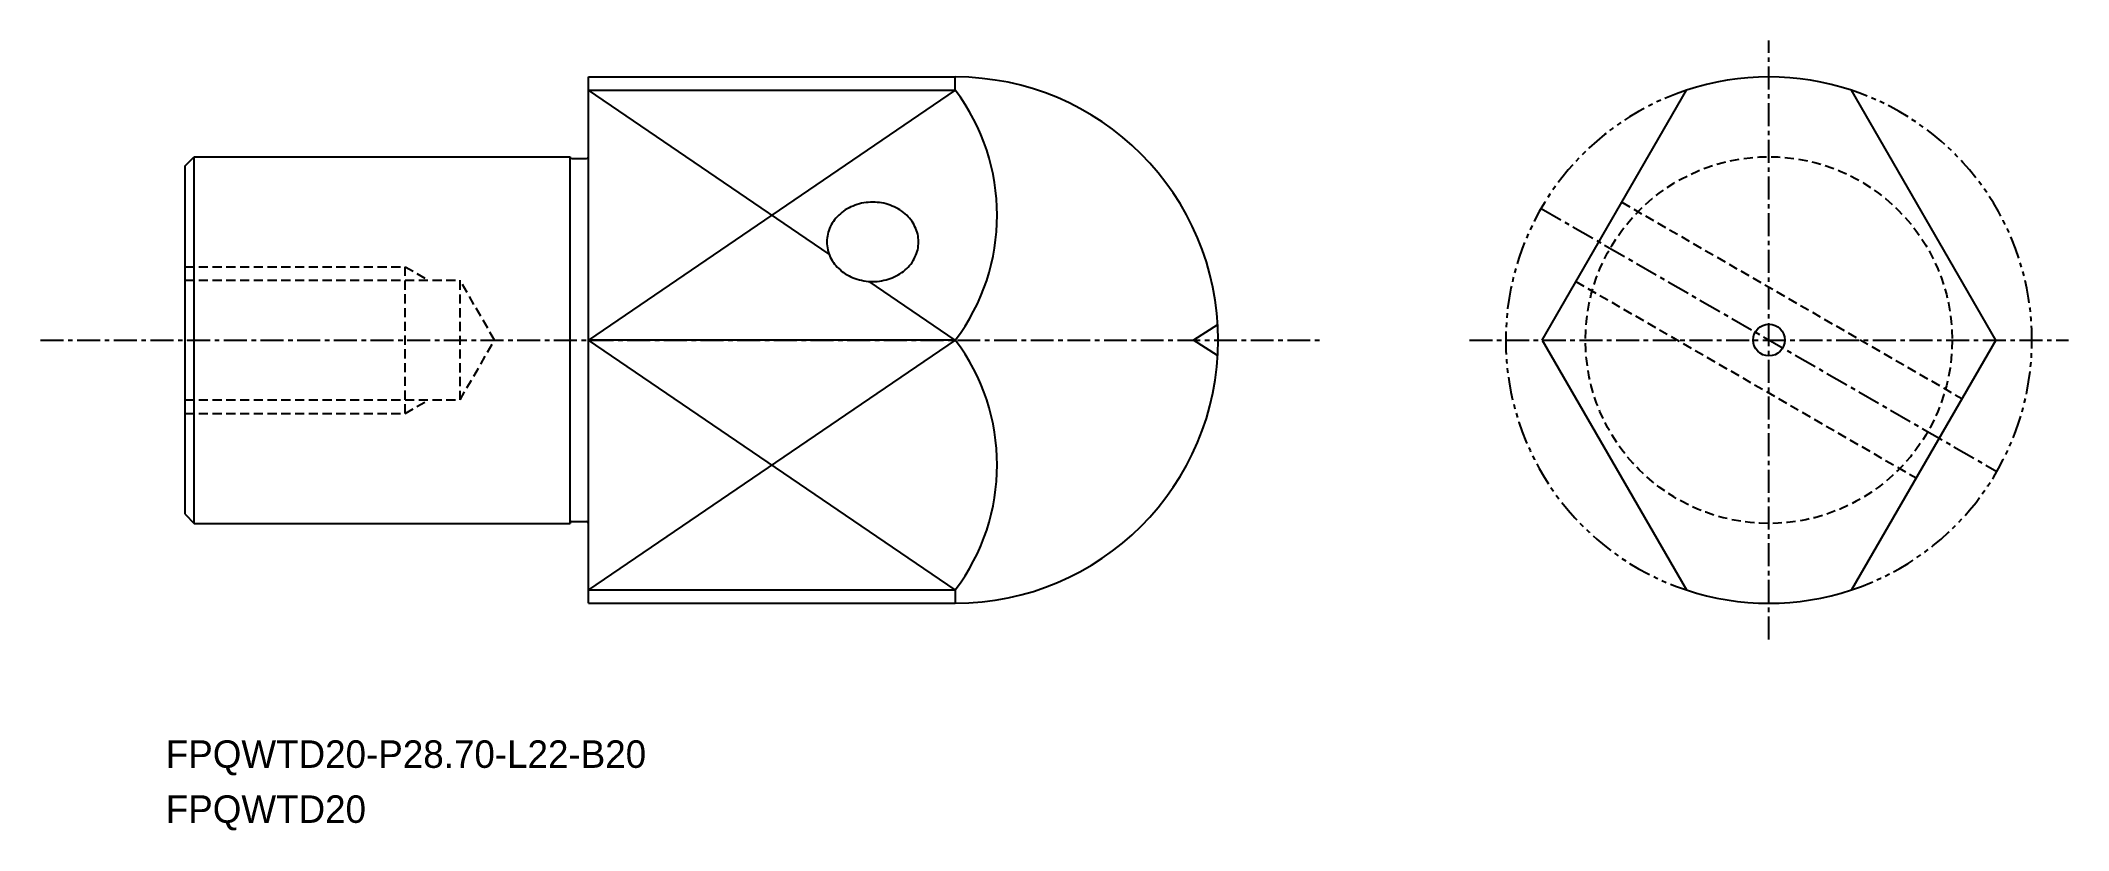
# Model space of a CAD drawing. Extents: x -1895 to -1785, y -761 to -718.
import ezdxf

# ---------------------------------------------------------------- set-up
doc = ezdxf.new("R2010")
doc.units = 0
for name, pattern in [('CENTER', [2, 1.25, -0.25, 0.25, -0.25]), ('DASHED', [0.75, 0.5, -0.25]), ('PHANTOM', [2.5, 1.25, -0.25, 0.25, -0.25, 0.25, -0.25])]:
    doc.linetypes.add(name, pattern=pattern)
doc.layers.get('0').update_dxf_attribs({"linetype": 'CONTINUOUS'})
doc.layers.add('CENTER', color=1, linetype='CENTER')

msp = doc.modelspace()

# ---------------------------------------------------------------- linework, layer by layer
for p, q in [((-1865.36, -724.18), (-1865.36, -719.83)), ((-1865.36, -719.83), (-1845.36, -719.83)), ((-1845.36, -720.55), (-1845.36, -719.83)), ((-1865.36, -720.55), (-1845.36, -720.55)), ((-1887.36, -724.68), (-1886.86, -724.18)), ((-1886.86, -744.18), (-1886.86, -724.18)), ((-1886.86, -724.18), (-1866.36, -724.18)), ((-1866.36, -744.18), (-1866.36, -724.18)), ((-1866.26, -724.28), (-1865.46, -724.28)), ((-1865.36, -744.18), (-1865.36, -724.18)), ((-1887.36, -743.68), (-1887.36, -724.68)), ((-1845.36, -734.18), (-1865.36, -734.18)), ((-1887.36, -743.68), (-1886.86, -744.18)), ((-1886.86, -744.18), (-1866.36, -744.18)), ((-1866.26, -744.08), (-1865.46, -744.08)), ((-1865.36, -748.53), (-1865.36, -744.18)), ((-1865.36, -747.8), (-1845.36, -747.8)), ((-1865.36, -748.53), (-1845.36, -748.53)), ((-1845.36, -747.8), (-1845.36, -748.53))]:
    msp.add_line(p, q)
at = {"color": 3}
for p, q in [((-1845.36, -720.55), (-1865.36, -734.18)), ((-1852.23, -729.49), (-1865.36, -720.55)), ((-1845.36, -734.18), (-1850.05, -730.98)), ((-1845.36, -747.8), (-1865.36, -734.18)), ((-1845.36, -734.18), (-1865.36, -747.8)), ((-1831.06, -733.34), (-1832.36, -734.18)), ((-1831.06, -735.02), (-1832.36, -734.18))]:
    msp.add_line(p, q, dxfattribs=at)
at = {"color": 7, "linetype": 'CONTINUOUS'}
for p, q in [((-1813.34, -734.18), (-1805.48, -720.55)), ((-1788.61, -734.18), (-1796.48, -720.55)), ((-1813.34, -734.18), (-1805.48, -747.8)), ((-1788.61, -734.18), (-1796.48, -747.8))]:
    msp.add_line(p, q, dxfattribs=at)
at = {"color": 3, "linetype": 'DASHED'}
for p, q in [((-1809, -726.66), (-1790.45, -737.37)), ((-1887.36, -730.18), (-1875.36, -730.18)), ((-1887.36, -730.92), (-1872.36, -730.92)), ((-1875.36, -738.18), (-1875.36, -730.18)), ((-1875.36, -730.18), (-1874.07, -730.92)), ((-1870.48, -734.18), (-1872.36, -730.92)), ((-1872.36, -737.44), (-1872.36, -730.92)), ((-1811.5, -730.99), (-1792.95, -741.7)), ((-1872.36, -737.44), (-1870.48, -734.18)), ((-1887.36, -737.44), (-1872.36, -737.44)), ((-1875.36, -738.18), (-1874.07, -737.44)), ((-1887.36, -738.18), (-1875.36, -738.18))]:
    msp.add_line(p, q, dxfattribs=at)
msp.add_polyline3d([(-1852.36, -728.82, 0), (-1852.35, -728.93, 0), (-1852.34, -729.04, 0), (-1852.33, -729.14, 0), (-1852.31, -729.25, 0), (-1852.28, -729.35, 0), (-1852.25, -729.45, 0), (-1852.21, -729.55, 0), (-1852.17, -729.65, 0), (-1852.12, -729.75, 0), (-1852.06, -729.84, 0), (-1852, -729.94, 0), (-1851.94, -730.03, 0), (-1851.86, -730.11, 0), (-1851.79, -730.2, 0), (-1851.71, -730.28, 0), (-1851.62, -730.35, 0), (-1851.54, -730.43, 0), (-1851.44, -730.5, 0), (-1851.35, -730.56, 0), (-1851.25, -730.62, 0), (-1851.14, -730.68, 0), (-1851.04, -730.73, 0), (-1850.93, -730.78, 0), (-1850.81, -730.82, 0), (-1850.7, -730.86, 0), (-1850.58, -730.89, 0), (-1850.46, -730.92, 0), (-1850.34, -730.95, 0), (-1850.22, -730.97, 0), (-1850.1, -730.98, 0), (-1849.98, -730.99, 0), (-1849.86, -730.99, 0), (-1849.73, -730.99, 0), (-1849.61, -730.98, 0), (-1849.49, -730.97, 0), (-1849.37, -730.95, 0), (-1849.25, -730.92, 0), (-1849.13, -730.89, 0), (-1849.01, -730.86, 0), (-1848.9, -730.82, 0), (-1848.79, -730.78, 0), (-1848.68, -730.73, 0), (-1848.57, -730.68, 0), (-1848.47, -730.62, 0), (-1848.37, -730.56, 0), (-1848.27, -730.5, 0), (-1848.18, -730.43, 0), (-1848.09, -730.35, 0), (-1848, -730.28, 0), (-1847.92, -730.2, 0), (-1847.85, -730.11, 0), (-1847.78, -730.03, 0), (-1847.71, -729.94, 0), (-1847.65, -729.84, 0), (-1847.6, -729.75, 0), (-1847.55, -729.65, 0), (-1847.5, -729.55, 0), (-1847.46, -729.45, 0), (-1847.43, -729.35, 0), (-1847.4, -729.25, 0), (-1847.38, -729.14, 0), (-1847.37, -729.04, 0), (-1847.36, -728.93, 0), (-1847.36, -728.82, 0), (-1847.36, -728.72, 0), (-1847.37, -728.61, 0), (-1847.38, -728.51, 0), (-1847.4, -728.4, 0), (-1847.43, -728.3, 0), (-1847.46, -728.2, 0), (-1847.5, -728.09, 0), (-1847.55, -728, 0), (-1847.6, -727.9, 0), (-1847.65, -727.8, 0), (-1847.71, -727.71, 0), (-1847.78, -727.62, 0), (-1847.85, -727.53, 0), (-1847.92, -727.45, 0), (-1848, -727.37, 0), (-1848.09, -727.29, 0), (-1848.18, -727.22, 0), (-1848.27, -727.15, 0), (-1848.37, -727.08, 0), (-1848.47, -727.02, 0), (-1848.57, -726.97, 0), (-1848.68, -726.91, 0), (-1848.79, -726.87, 0), (-1848.9, -726.82, 0), (-1849.01, -726.78, 0), (-1849.13, -726.75, 0), (-1849.25, -726.72, 0), (-1849.37, -726.7, 0), (-1849.49, -726.68, 0), (-1849.61, -726.67, 0), (-1849.73, -726.66, 0), (-1849.86, -726.66, 0), (-1849.98, -726.66, 0), (-1850.1, -726.67, 0), (-1850.22, -726.68, 0), (-1850.34, -726.7, 0), (-1850.46, -726.72, 0), (-1850.58, -726.75, 0), (-1850.7, -726.78, 0), (-1850.81, -726.82, 0), (-1850.93, -726.87, 0), (-1851.04, -726.91, 0), (-1851.14, -726.97, 0), (-1851.25, -727.02, 0), (-1851.35, -727.08, 0), (-1851.44, -727.15, 0), (-1851.54, -727.22, 0), (-1851.62, -727.29, 0), (-1851.71, -727.37, 0), (-1851.79, -727.45, 0), (-1851.86, -727.53, 0), (-1851.94, -727.62, 0), (-1852, -727.71, 0), (-1852.06, -727.8, 0), (-1852.12, -727.9, 0), (-1852.17, -728, 0), (-1852.21, -728.09, 0), (-1852.25, -728.2, 0), (-1852.28, -728.3, 0), (-1852.31, -728.4, 0), (-1852.33, -728.51, 0), (-1852.34, -728.61, 0), (-1852.35, -728.72, 0), (-1852.36, -728.82, 0)])
msp.add_circle((-1800.98, -734.18), 10, dxfattribs=at)
msp.add_circle((-1800.98, -734.18), 0.864)
for centre, radius, start, end in [((-1845.36, -734.18), 14.35, 270, 90), ((-1854.39, -727.37), 11.32, 322.9836, 37.0164), ((-1866.26, -724.18), 0.1, 180, 270), ((-1865.46, -724.18), 0.1, 270, 0), ((-1854.39, -740.99), 11.32, 322.9836, 37.0164), ((-1866.26, -744.18), 0.1, 90, 180), ((-1865.46, -744.18), 0.1, 0, 90)]:
    msp.add_arc(centre, radius, start, end)
at = {"color": 7, "linetype": 'CONTINUOUS'}
for start, end in [(71.7244, 108.2756), (251.7244, 288.2756)]:
    msp.add_arc((-1800.98, -734.18), 14.35, start, end, dxfattribs=at)
at = {"color": 3, "linetype": 'PHANTOM'}
for start, end in [(108.2756, 251.7244), (288.2756, 71.7244)]:
    msp.add_arc((-1800.98, -734.18), 14.35, start, end, dxfattribs=at)
at = {"color": 7, "linetype": 'CONTINUOUS'}
msp.add_point((-1887.36, -734.18), dxfattribs=at)
at = {"layer": 'CENTER', "color": 1, "linetype": 'CENTER'}
for p, q in [((-1800.98, -750.51), (-1800.98, -717.84)), ((-1895.24, -734.18), (-1825.38, -734.18)), ((-1817.31, -734.18), (-1784.64, -734.18))]:
    msp.add_line(p, q, dxfattribs=at)
at = {"layer": 'CENTER'}
msp.add_line((-1813.4, -727), (-1788.55, -741.35), dxfattribs=at)

# ---------------------------------------------------------------- texts
for s, p in [('FPQWTD20-P28.70-L22-B20', (-1888.41, -757.51)), ('FPQWTD20', (-1888.41, -760.51))]:
    msp.add_text(s, height=1.5).set_placement(p)

doc.saveas('drawing.dxf')
